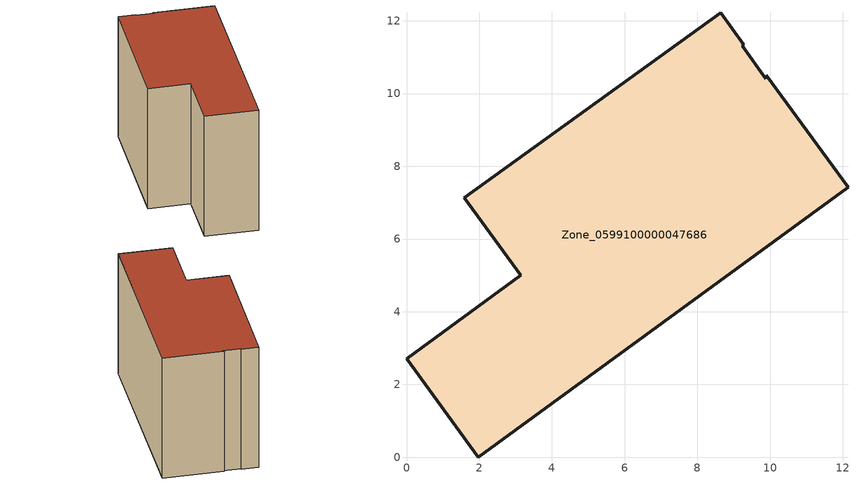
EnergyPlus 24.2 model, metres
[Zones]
Zone_0599100000047686
 floor ground (C_G): 9.23,11.32 9.88,10.41 9.89,10.5 12.14,7.42 1.97,0 0,2.71 3.14,5 1.59,7.14 8.64,12.22 9.28,11.34 z0
 wall outside (C_F): 9.23,11.32 9.28,11.34 8.64,12.22 1.59,7.14 3.14,5 0,2.71 1.97,0 12.14,7.42 9.89,10.5 9.88,10.41 9.23,11.32 z0:8.4
 roof outside (C_R): 9.88,10.41 9.23,11.32 9.28,11.34 8.64,12.22 1.59,7.14 3.14,5 0,2.71 1.97,0 12.14,7.42 9.89,10.5 z8.4
[BUILDING]
Pand.0599100000047686: North Axis=0; Terrain=City; Loads Convergence Tolerance Value=0.04; Temperature Convergence Tolerance Value=0.4; Solar Distribution=FullExterior; Maximum Number of Warmup Days=25; Minimum Number of Warmup Days=1
[Site:Location]
Rotterdam.The.Hague.AP_ZH_NLD Design_Conditions: Latitude=51.96; Longitude=4.45; Time Zone=1; Elevation=-4.5
[SITE:GROUNDTEMPERATURE:BUILDINGSURFACE]
18, 18, 18, 18, 18, 18, 18, 18, 18, 18, 18, 18
[MATERIAL] Thermal Absorptance=0.9; Solar Absorptance=0.7; Visible Absorptance=0.7
Name | Roughness | Thickness | Conductivity | Density | Specific Heat
G.TI.1975-1991 | MediumSmooth | 0.15 | 0.288461 | 540 | 1210
F.TI.1975-1991 | Rough | 0.3 | 0.230769 | 1920 | 840
R.TI.1975-1991 | MediumRough | 0.2 | 0.153846 | 1500 | 1000
[CONSTRUCTION]
C_G: G.TI.1975-1991
C_F: F.TI.1975-1991
C_R: R.TI.1975-1991
[ZONE]
Zone_0599100000047686: Type=1; Multiplier=1; Ceiling Height=Autocalculate; Volume=Autocalculate; Floor Area=autocalculate; Part of Total Floor Area=Yes
[ZONEINFILTRATION:DESIGNFLOWRATE]
Infil_Zone_0599100000047686: Zone or ZoneList or Space or SpaceList=Zone_0599100000047686; Schedule=AlwaysOn; Design Flow Rate Calculation Method=Flow/Area; Flow Rate per Floor Area=0.003; Constant Term Coefficient=1; Temperature Term Coefficient=0; Velocity Term Coefficient=0; Velocity Squared Term Coefficient=0
[HVACTEMPLATE:ZONE:IDEALLOADSAIRSYSTEM]
Zone_0599100000047686: Maximum Heating Supply Air Temperature=50; Minimum Cooling Supply Air Temperature=13; Maximum Heating Supply Air Humidity Ratio=0.0156; Minimum Cooling Supply Air Humidity Ratio=0.0077; Heating Limit=NoLimit; Cooling Limit=NoLimit; Dehumidification Control Type=ConstantSensibleHeatRatio; Cooling Sensible Heat Ratio=0.7; Dehumidification Setpoint=60; Humidification Control Type=None; Humidification Setpoint=30; Outdoor Air Method=None; Outdoor Air Flow Rate per Person=0.00944; Outdoor Air Flow Rate per Zone Floor Area=0; Outdoor Air Flow Rate per Zone=0; Demand Controlled Ventilation Type=None; Outdoor Air Economizer Type=NoEconomizer; Heat Recovery Type=None; Sensible Heat Recovery Effectiveness=0.7; Latent Heat Recovery Effectiveness=0.65
[ZONECONTROL:THERMOSTAT]
ThermostatControl_Zone_0599100000047686: Zone or ZoneList=Zone_0599100000047686; Control Type Schedule=DualSetpointControlType; Control 1=Thermostat_Zone_0599100000047686; Temperature Difference Between Cutout And Setpoint=0
[THERMOSTATSETPOINT:DUALSETPOINT]
Thermostat_Zone_0599100000047686: Heating Setpoint Temperature Schedule=HeatingSetpoint_Zone_0599100000047686; Cooling Setpoint Temperature Schedule=CoolingSetpoint_Zone_0599100000047686
[SCHEDULE:COMPACT]
HeatingSetpoint_Zone_0599100000047686: Through: 12/31, For: AllDays, Until: 24:00, 21
CoolingSetpoint_Zone_0599100000047686: Through: 12/31, For: AllDays, Until: 24:00, 24
DualSetpointControlType: Through: 12/31, For: AllDays, Until: 24:00, 4
AlwaysOn: Through: 12/31, For: AllDays, Until: 24:00, 1
